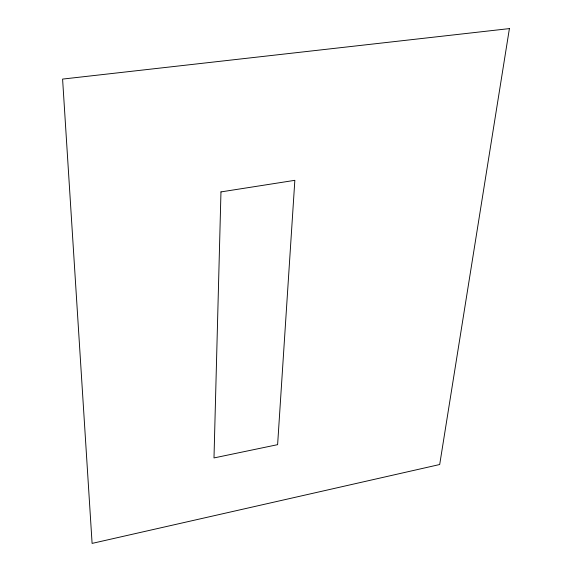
<?xml version="1.0" encoding="UTF-8"?>
<svg xmlns="http://www.w3.org/2000/svg" width="572" height="572" viewBox="0 0 572 572"><rect width="100%" height="100%" fill="white"/><g stroke="black" fill="none" stroke-linecap="round" stroke-linejoin="round"><path stroke-width="0.86" d="M220.964 191.906L213.992 457.929L277.613 444.666L294.845 180.323L220.964 191.906M509.409 28.6L439.696 464.521L92.099 543.4L62.591 79.086L509.409 28.6"/></g></svg>
